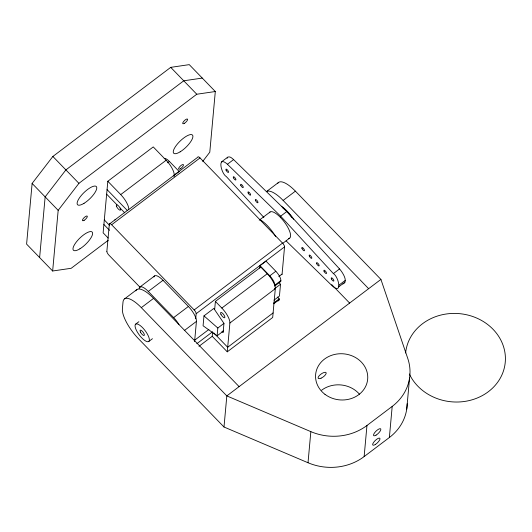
<?xml version="1.0" encoding="UTF-8"?>
<svg xmlns="http://www.w3.org/2000/svg" width="532" height="532" viewBox="0 0 532 532"><rect width="100%" height="100%" fill="white"/><g stroke="black" fill="none" stroke-linecap="round" stroke-linejoin="round"><path stroke-width="0.8" d="M286.136 240.896L332.261 285.897C342.921 295.42 338.558 276.507 333.378 273.594L280.657 216.178L227.43 164.255C216.77 154.732 221.139 173.638 226.313 176.558L263.892 217.482M342.874 283.995C348.819 281.647 342.242 271.972 339.542 268.933L286.821 211.517L233.595 159.593C232.065 158.283 229.797 155.949 227.656 157.226L221.498 161.881M202.705 161.415L209.788 152.199L215.307 91.524L189.259 64.638L170.725 67.358L52.867 156.455L32.12 183.44L26.6 244.122L52.648 271.001L71.188 268.288L108.262 240.258M39.627 257.561L45.147 196.887L65.895 169.901L183.746 80.797L202.286 78.084M52.648 271.001L58.174 210.326L78.916 183.34L196.773 94.237L215.307 91.524M174.057 176.704L174.197 175.181A13.067 4.369 52.9 0 0 166.15 160.238L153.249 146.918L107.823 181.259L103.128 232.836L108.182 238.05M106.865 251.323L109.346 224.092L128.471 209.628M195.723 318.655L196.175 313.7A3.298 1.104 52.9 0 0 194.167 309.93M194.592 341.617L196.428 321.401A13.067 4.369 52.9 0 0 188.388 306.465L163.025 280.291A13.067 4.369 52.9 0 0 153.961 276.973M203.975 315.875L203.078 325.77L217.116 335.812L223.254 331.17L223.959 323.376L213.798 308.447L203.975 315.875L217.821 328.018L217.116 335.812M198.961 346.312L212.221 336.291L212.567 332.5M214.649 309.611L215.4 301.411L260.82 267.071L267.27 273.727A13.067 4.369 52.9 0 1 275.31 288.663L272.69 317.478L227.27 351.818L212.221 336.291M227.27 351.818L229.891 323.004A13.067 4.369 52.9 0 0 221.844 308.068L215.4 301.411M407.186 403.755A52.256 46.224 5.2 0 1 389.371 437.51L364.134 456.589A52.256 46.224 5.2 0 1 308.015 462.74L223.999 427.003L226.825 395.908L380.919 279.406L295.4 191.148A26.128 8.738 52.9 0 0 277.591 183.626M259.762 268.135L259.988 265.707L266.027 261.139L275.829 271.253A8.166 2.733 52.9 0 1 280.856 280.59L280.776 281.481L274.731 286.043L274.811 285.159A8.166 2.733 52.9 0 0 269.784 275.822L259.988 265.707M280.537 217.488L280.657 216.178L286.821 211.517M277.697 300.853A8.166 2.733 52.9 0 0 279.114 299.702L279.194 298.818L277.511 297.082M278.835 282.519L280.524 284.254L279.446 296.038L274.013 300.148M173.984 175.221L197.731 157.266A3.298 1.104 52.9 0 1 200.025 157.924L282.552 243.111A3.298 1.104 52.9 0 1 284.547 246.861L282.086 274.106L278.788 276.6M308.015 462.74L310.848 431.638L226.825 395.908L141.312 307.649A26.128 8.738 52.9 0 0 123.012 302.043L122.387 308.866A26.128 8.738 52.9 0 0 138.48 338.744L223.999 427.003M364.134 456.589L366.967 425.487L392.197 406.408A52.256 46.224 5.2 0 0 407.778 358.488L380.919 279.406M389.371 437.51L392.197 406.408M406.741 409.115L409.567 378.019M227.131 158.25L227.656 157.226M174.197 175.181L128.777 209.522A13.067 4.369 52.9 0 0 120.731 194.586L166.15 160.238M167.587 162.785L169.395 161.415L179.198 171.53L174.363 175.181M109.359 224.105A3.298 1.104 52.9 0 1 111.634 224.75L200.025 157.938M227.43 164.255L233.595 159.593M139.949 287.014L154.679 275.875M124.628 298.818L136.904 289.541M278.715 182.316L266.439 191.6A26.128 8.738 52.9 0 1 283.124 200.431L368.643 288.69M139.145 288.623A13.067 4.369 52.9 0 1 148.295 291.43L163.025 280.291M141.312 307.649L153.588 298.366L239.101 386.624M283.124 200.431L295.4 191.148M259.237 220.188L270.11 211.969M135.727 324.094L138.852 321.727M148.295 291.43L173.651 317.597L188.388 306.465M148.694 341.544A10.873 3.638 52.9 0 0 141.618 326.741A10.873 3.638 52.9 0 0 136.318 330.166A10.873 3.638 52.9 0 0 148.694 341.544L152.451 338.704M282.552 243.111L194.167 309.937L111.634 224.763M282.552 243.496L289.581 238.176M196.175 313.7L284.56 246.875M184.258 330.605L196.428 321.401M221.844 308.068L267.27 273.727M269.784 275.822L275.829 271.253M194.353 340.433L208.863 329.461M196.853 343.672L212.634 331.742M217.821 328.018L223.959 323.376M274.811 285.159L280.856 280.59M274.479 288.823L280.524 284.254M229.891 323.004L275.31 288.663M273.761 302.927L279.194 298.818M273.681 303.812L279.114 299.702M273.102 312.922L227.683 347.263L213.751 332.892M333.378 273.594L339.542 268.933M338.937 285.159L345.102 280.504M338.791 286.808L344.955 282.146M170.725 67.358L196.773 94.237M331.722 284.6L349.637 303.087M107.823 181.259L120.731 194.586M107.065 189.611L127.434 210.632M106.653 194.16L117.02 204.867M120.112 208.052L124.707 212.793M52.867 156.455L78.916 183.34M104.305 219.935L109.399 225.196M103.886 224.491L109.545 230.329M140.036 287.253L108.874 255.087A3.298 1.104 52.9 0 1 106.879 251.343M32.12 183.44L58.174 210.326M405.617 353.009A50.028 44.256 5.2 0 1 477.051 318.209A50.028 44.256 5.2 0 1 489.879 390.495A50.028 44.256 5.2 0 1 409.341 373.963M164.182 158.656A8.166 2.733 52.9 0 1 169.395 161.415M259.676 219.443A20.761 6.943 52.9 0 1 275.709 236.627M282.066 274.093A3.298 1.104 52.9 0 1 281.182 274.492M269.405 212.787A16.332 5.46 52.9 0 1 284.48 222.157A16.332 5.46 52.9 0 1 288.464 238.509M282.825 207.886A19.152 6.404 52.9 0 1 291.755 217.408M281.335 206.243A19.152 6.404 52.9 0 1 293.631 219.257M366.967 425.487A52.256 46.224 5.2 0 1 310.848 431.638M135.773 290.851A26.128 8.738 52.9 0 1 153.588 298.366M321.627 390.215A26.128 23.115 5.2 0 1 359.459 394.199M114.992 220.009A3.265 1.091 52.9 0 1 115.723 219.437M223.154 330.432A3.265 1.091 52.9 0 1 221.857 331.735M173.651 317.597A13.067 4.369 52.9 0 1 178.952 324.547M375.506 444.373A4.901 1.596 -44.1 0 0 379.841 438.262A4.901 1.596 -44.1 0 0 373.61 442.365A4.901 1.596 -44.1 0 0 375.506 444.373M302.043 248.624A2.022 0.678 52.9 0 0 304.351 250.738A2.022 0.678 52.9 0 0 303.034 247.985A2.022 0.678 52.9 0 0 302.043 248.624M309.391 256.211A2.022 0.678 52.9 0 0 311.699 258.326A2.022 0.678 52.9 0 0 310.382 255.573A2.022 0.678 52.9 0 0 309.391 256.211M316.746 263.792A2.022 0.678 52.9 0 0 319.047 265.914A2.022 0.678 52.9 0 0 317.73 263.154A2.022 0.678 52.9 0 0 316.746 263.792M331.443 278.968A2.022 0.678 52.9 0 0 333.75 281.082A2.022 0.678 52.9 0 0 332.433 278.329A2.022 0.678 52.9 0 0 331.443 278.968M324.094 271.38A2.022 0.678 52.9 0 0 326.402 273.495A2.022 0.678 52.9 0 0 325.085 270.741A2.022 0.678 52.9 0 0 324.094 271.38M248.185 193.043A2.022 0.678 52.9 0 0 250.492 195.158A2.022 0.678 52.9 0 0 249.175 192.404A2.022 0.678 52.9 0 0 248.185 193.043M255.54 200.624A2.022 0.678 52.9 0 0 257.84 202.745A2.022 0.678 52.9 0 0 256.524 199.985A2.022 0.678 52.9 0 0 255.54 200.624M240.836 185.455A2.022 0.678 52.9 0 0 243.144 187.577A2.022 0.678 52.9 0 0 241.827 184.817A2.022 0.678 52.9 0 0 240.836 185.455M233.488 177.868A2.022 0.678 52.9 0 0 235.789 179.989A2.022 0.678 52.9 0 0 234.472 177.229A2.022 0.678 52.9 0 0 233.488 177.868M226.133 170.287A2.022 0.678 52.9 0 0 228.441 172.401A2.022 0.678 52.9 0 0 227.124 169.648A2.022 0.678 52.9 0 0 226.133 170.287M140.461 332.074A3.265 1.091 52.9 0 0 144.172 335.426A3.265 1.091 52.9 0 0 141.991 330.957A3.265 1.091 52.9 0 0 140.461 332.074M321.075 378.179A4.861 1.796 -36 0 0 326.069 372.633A4.861 1.796 -36 0 0 319.26 375.659A4.861 1.796 -36 0 0 321.075 378.179M324.966 394.325A26.128 23.115 5.2 0 0 367.379 381.278A26.128 23.115 5.2 0 0 332.606 354.984A26.128 23.115 5.2 0 0 324.966 394.325M376.084 435.129A4.901 1.596 -44.1 0 0 380.772 428.945A4.901 1.596 -44.1 0 0 374.674 432.669A4.901 1.596 -44.1 0 0 376.084 435.129M180.168 151.826A13.067 4.249 -44.1 0 0 192.677 135.328A13.067 4.249 -44.1 0 0 176.405 145.256A13.067 4.249 -44.1 0 0 180.168 151.826M84.029 203.324A13.067 4.249 -44.1 0 0 96.538 186.825A13.067 4.249 -44.1 0 0 80.266 196.754A13.067 4.249 -44.1 0 0 84.029 203.324M79.886 248.83A13.067 4.249 -44.1 0 0 92.395 232.338A13.067 4.249 -44.1 0 0 76.123 242.266A13.067 4.249 -44.1 0 0 79.886 248.83M184.424 123.304A3.265 1.064 -44.1 0 0 187.557 119.181A3.265 1.064 -44.1 0 0 183.487 121.662A3.265 1.064 -44.1 0 0 184.424 123.304M84.142 220.308A3.265 1.064 -44.1 0 0 87.275 216.185A3.265 1.064 -44.1 0 0 83.205 218.672A3.265 1.064 -44.1 0 0 84.142 220.308M180.282 168.81A3.265 1.064 -44.1 0 0 183.414 164.687A3.265 1.064 -44.1 0 0 179.344 167.174A3.265 1.064 -44.1 0 0 180.282 168.81M116.701 206.722A3.265 1.091 52.9 0 0 120.418 210.133A3.265 1.091 52.9 0 0 118.29 205.691A3.265 1.091 52.9 0 0 116.701 206.722M220.953 314.306A3.265 1.091 52.9 0 0 224.67 317.724A3.265 1.091 52.9 0 0 222.542 313.282A3.265 1.091 52.9 0 0 220.953 314.306"/></g></svg>
